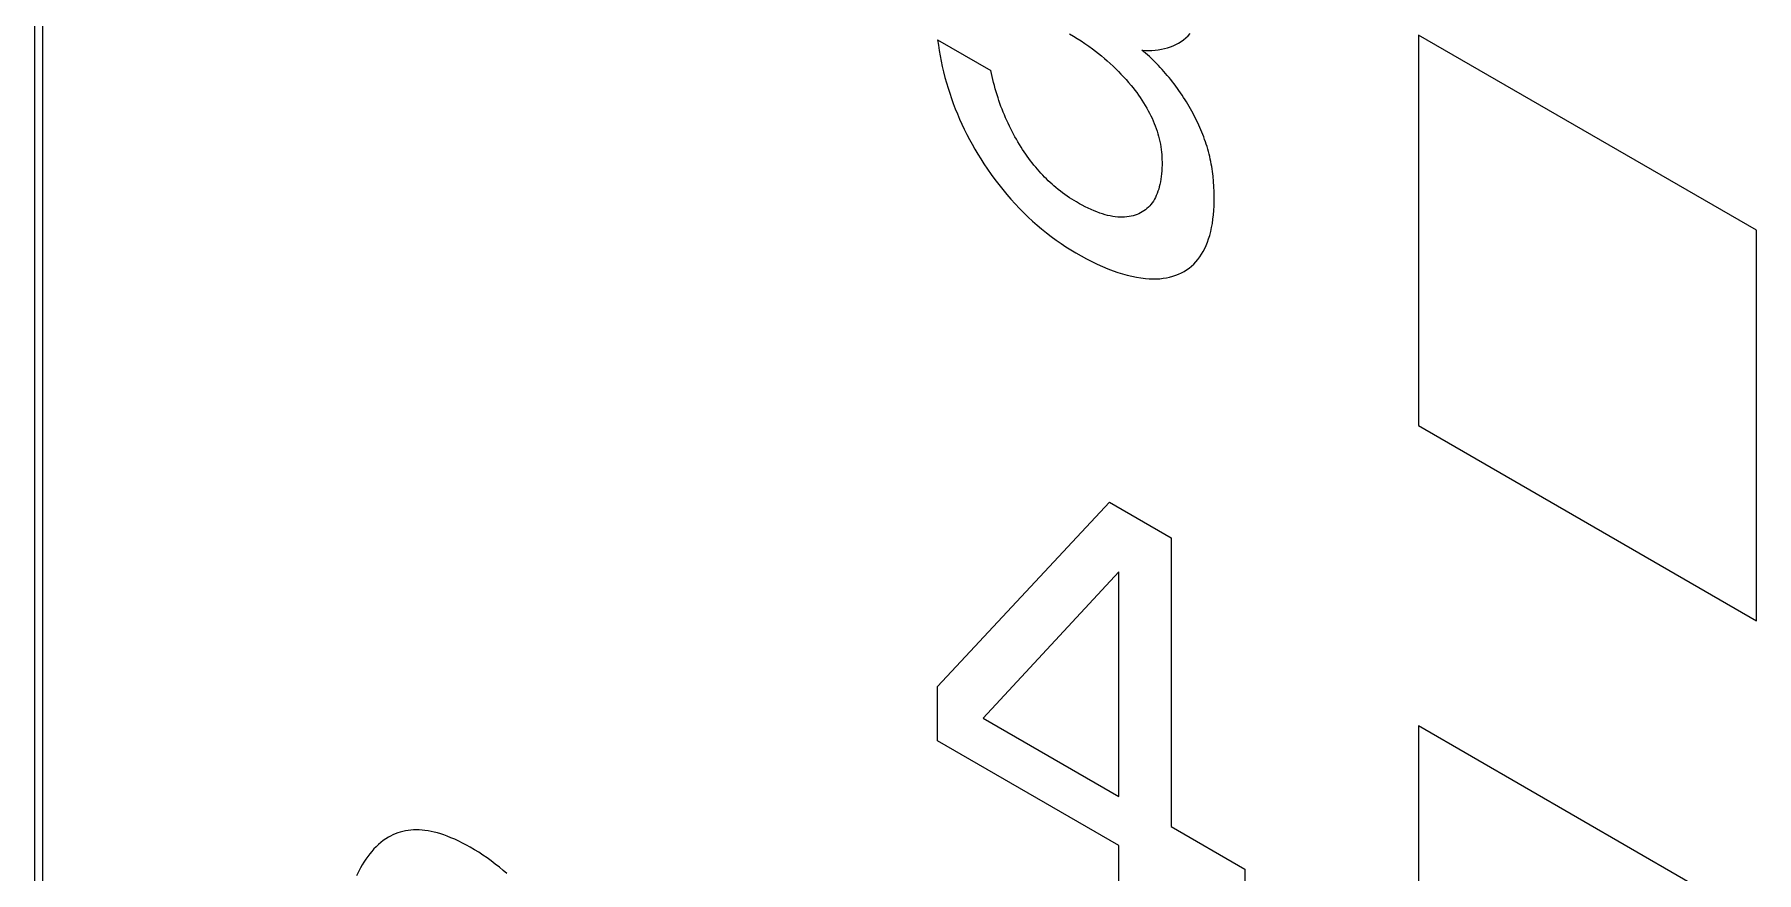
# Model space of a CAD drawing. Header units: inches. Extents: x 67578 to 72421, y -34894 to -31675.
# Drawn here: x 69258.28 to 69265.73, y -33398.07 to -33394.44 of the extents above; entities that cross this region are included whole.
import ezdxf

# ---------------------------------------------------------------- set-up
doc = ezdxf.new("R2010")
doc.units = ezdxf.units.IN
doc.header["$MEASUREMENT"] = 0

# ---------------------------------------------------------------- blocks, each defined once
blk = doc.blocks.new('ET200S')
at = {"lineweight": 0}
for p, q in [((76.0996, 30.9937), (76.0996, -34.4898)), ((76.1225, -34.5561), (76.1225, 30.9274)), ((78.5563, -29.4403), (78.7014, -29.5241)), ((78.5563, -29.4403), (78.5582, -29.4546)), ((78.5582, -29.4546), (78.5603, -29.469)), ((78.9149, -29.4242), (78.9254, -29.4304)), ((78.9254, -29.4304), (78.9358, -29.4368)), ((78.9358, -29.4368), (78.9463, -29.4435)), ((78.9463, -29.4435), (78.9568, -29.4505)), ((78.9568, -29.4505), (78.9672, -29.4577)), ((78.9672, -29.4577), (78.9776, -29.4653)), ((79.1732, -29.4642), (79.1813, -29.462)), ((79.1813, -29.462), (79.1893, -29.4594)), ((79.1893, -29.4594), (79.1969, -29.4564)), ((79.1969, -29.4564), (79.2043, -29.453)), ((79.2043, -29.453), (79.2114, -29.4492)), ((79.2114, -29.4492), (79.2183, -29.4449)), ((79.2183, -29.4449), (79.225, -29.4402)), ((79.225, -29.4402), (79.2313, -29.435)), ((79.2313, -29.435), (79.2374, -29.4294)), ((79.2374, -29.4294), (79.2431, -29.4234)), ((80.7837, -29.9582), (79.8645, -29.4275)), ((79.8645, -29.4275), (79.8645, -30.4889)), ((78.5603, -29.469), (78.5628, -29.4835)), ((78.5628, -29.4835), (78.5657, -29.4981)), ((78.5657, -29.4981), (78.5688, -29.5129)), ((78.9776, -29.4653), (78.9857, -29.4714)), ((78.9857, -29.4714), (78.9938, -29.4777)), ((78.9938, -29.4777), (79.0018, -29.4841)), ((79.0018, -29.4841), (79.0098, -29.4908)), ((79.0098, -29.4908), (79.0178, -29.4977)), ((79.0178, -29.4977), (79.0256, -29.5047)), ((79.0256, -29.5047), (79.0335, -29.512)), ((79.1118, -29.4685), (79.1211, -29.4691)), ((79.1169, -29.4727), (79.1118, -29.4685)), ((79.122, -29.4769), (79.1169, -29.4727)), ((79.1211, -29.4691), (79.1302, -29.4693)), ((79.127, -29.4813), (79.122, -29.4769)), ((79.1321, -29.4859), (79.127, -29.4813)), ((79.1302, -29.4693), (79.1391, -29.469)), ((79.1371, -29.4905), (79.1321, -29.4859)), ((79.1421, -29.4953), (79.1371, -29.4905)), ((79.1391, -29.469), (79.1479, -29.4684)), ((79.1471, -29.5002), (79.1421, -29.4953)), ((79.152, -29.5052), (79.1471, -29.5002)), ((79.1479, -29.4684), (79.1565, -29.4674)), ((79.1569, -29.5103), (79.152, -29.5052)), ((79.1565, -29.4674), (79.165, -29.466)), ((79.165, -29.466), (79.1732, -29.4642)), ((78.5688, -29.5129), (78.5723, -29.5277)), ((78.5723, -29.5277), (78.5761, -29.5426)), ((78.5761, -29.5426), (78.5803, -29.5576)), ((78.703, -29.5322), (78.7014, -29.5241)), ((78.7048, -29.5403), (78.703, -29.5322)), ((78.7066, -29.5485), (78.7048, -29.5403)), ((78.7086, -29.5567), (78.7066, -29.5485)), ((79.0335, -29.512), (79.0407, -29.5189)), ((79.0407, -29.5189), (79.0479, -29.5261)), ((79.0479, -29.5261), (79.055, -29.5334)), ((79.055, -29.5334), (79.062, -29.5408)), ((79.062, -29.5408), (79.0689, -29.5485)), ((79.0689, -29.5485), (79.0758, -29.5564)), ((79.0758, -29.5564), (79.0825, -29.5644)), ((79.1618, -29.5155), (79.1569, -29.5103)), ((79.1667, -29.5208), (79.1618, -29.5155)), ((79.1715, -29.5262), (79.1667, -29.5208)), ((79.1763, -29.5317), (79.1715, -29.5262)), ((79.181, -29.5373), (79.1763, -29.5317)), ((79.1857, -29.543), (79.181, -29.5373)), ((79.1904, -29.5487), (79.1857, -29.543)), ((79.1949, -29.5545), (79.1904, -29.5487)), ((79.1995, -29.5605), (79.1949, -29.5545)), ((78.5803, -29.5576), (78.5845, -29.5716)), ((78.5845, -29.5716), (78.589, -29.5857)), ((78.589, -29.5857), (78.5938, -29.5998)), ((78.5938, -29.5998), (78.5988, -29.6139)), ((78.7108, -29.5649), (78.7086, -29.5567)), ((78.713, -29.5732), (78.7108, -29.5649)), ((78.7154, -29.5815), (78.713, -29.5732)), ((78.7179, -29.5898), (78.7154, -29.5815)), ((78.7205, -29.5981), (78.7179, -29.5898)), ((78.7231, -29.6058), (78.7205, -29.5981)), ((79.0825, -29.5644), (79.0877, -29.5708)), ((79.0877, -29.5708), (79.0927, -29.5773)), ((79.0927, -29.5773), (79.0977, -29.5839)), ((79.0977, -29.5839), (79.1026, -29.5906)), ((79.1026, -29.5906), (79.1074, -29.5974)), ((79.1074, -29.5974), (79.1121, -29.6044)), ((79.204, -29.5665), (79.1995, -29.5605)), ((79.2084, -29.5725), (79.204, -29.5665)), ((79.2127, -29.5786), (79.2084, -29.5725)), ((79.217, -29.5848), (79.2127, -29.5786)), ((79.2212, -29.5911), (79.217, -29.5848)), ((79.2252, -29.5971), (79.2212, -29.5911)), ((79.2291, -29.6032), (79.2252, -29.5971)), ((79.2329, -29.6093), (79.2291, -29.6032)), ((78.5988, -29.6139), (78.6042, -29.6279)), ((78.6042, -29.6279), (78.6099, -29.642)), ((78.6099, -29.642), (78.6159, -29.6559)), ((78.7258, -29.6136), (78.7231, -29.6058)), ((78.7286, -29.6213), (78.7258, -29.6136)), ((78.7315, -29.629), (78.7286, -29.6213)), ((78.7345, -29.6367), (78.7315, -29.629)), ((78.7377, -29.6444), (78.7345, -29.6367)), ((78.7409, -29.6521), (78.7377, -29.6444)), ((79.1121, -29.6044), (79.1166, -29.6114)), ((79.1166, -29.6114), (79.121, -29.6185)), ((79.121, -29.6185), (79.1252, -29.6258)), ((79.1252, -29.6258), (79.1293, -29.6331)), ((79.1293, -29.6331), (79.1329, -29.6399)), ((79.1329, -29.6399), (79.1363, -29.6467)), ((79.1363, -29.6467), (79.1395, -29.6536)), ((79.2367, -29.6154), (79.2329, -29.6093)), ((79.2403, -29.6216), (79.2367, -29.6154)), ((79.2439, -29.6278), (79.2403, -29.6216)), ((79.2474, -29.6341), (79.2439, -29.6278)), ((79.2509, -29.6404), (79.2474, -29.6341)), ((79.2542, -29.6467), (79.2509, -29.6404)), ((79.2575, -29.6531), (79.2542, -29.6467)), ((78.6159, -29.6559), (78.6221, -29.6698)), ((78.6221, -29.6698), (78.6287, -29.6836)), ((78.6287, -29.6836), (78.6355, -29.6974)), ((78.7443, -29.6598), (78.7409, -29.6521)), ((78.7478, -29.6674), (78.7443, -29.6598)), ((78.7514, -29.6747), (78.7478, -29.6674)), ((78.755, -29.6821), (78.7514, -29.6747)), ((78.7587, -29.6893), (78.755, -29.6821)), ((78.7626, -29.6966), (78.7587, -29.6893)), ((78.7665, -29.7038), (78.7626, -29.6966)), ((79.1395, -29.6536), (79.1426, -29.6606)), ((79.1426, -29.6606), (79.1456, -29.6676)), ((79.1456, -29.6676), (79.1483, -29.6746)), ((79.1483, -29.6746), (79.1509, -29.6816)), ((79.1509, -29.6816), (79.1532, -29.6886)), ((79.1532, -29.6886), (79.1554, -29.6956)), ((79.1554, -29.6956), (79.1573, -29.7025)), ((79.2606, -29.6595), (79.2575, -29.6531)), ((79.2637, -29.6659), (79.2606, -29.6595)), ((79.2667, -29.6723), (79.2637, -29.6659)), ((79.2696, -29.6787), (79.2667, -29.6723)), ((79.2724, -29.6851), (79.2696, -29.6787)), ((79.2751, -29.6916), (79.2724, -29.6851)), ((79.2777, -29.698), (79.2751, -29.6916)), ((78.6355, -29.6974), (78.6426, -29.711)), ((78.6426, -29.711), (78.65, -29.7245)), ((78.65, -29.7245), (78.6576, -29.7378)), ((78.6576, -29.7378), (78.6655, -29.7511)), ((78.7706, -29.7109), (78.7665, -29.7038)), ((78.7747, -29.718), (78.7706, -29.7109)), ((78.779, -29.725), (78.7747, -29.718)), ((78.7833, -29.732), (78.779, -29.725)), ((78.7874, -29.7383), (78.7833, -29.732)), ((78.7916, -29.7446), (78.7874, -29.7383)), ((79.1573, -29.7025), (79.1592, -29.7098)), ((79.1592, -29.7098), (79.1608, -29.7171)), ((79.1608, -29.7171), (79.1622, -29.7242)), ((79.1622, -29.7242), (79.1634, -29.7314)), ((79.1634, -29.7314), (79.1644, -29.7384)), ((79.1644, -29.7384), (79.1652, -29.7455)), ((79.2801, -29.7045), (79.2777, -29.698)), ((79.2825, -29.711), (79.2801, -29.7045)), ((79.2848, -29.7174), (79.2825, -29.711)), ((79.2869, -29.7239), (79.2848, -29.7174)), ((79.289, -29.7307), (79.2869, -29.7239)), ((79.2911, -29.7375), (79.289, -29.7307)), ((79.2929, -29.7444), (79.2911, -29.7375)), ((78.6655, -29.7511), (78.6735, -29.7642)), ((78.6735, -29.7642), (78.6819, -29.7771)), ((78.6819, -29.7771), (78.6916, -29.7917)), ((78.7959, -29.7509), (78.7916, -29.7446)), ((78.8002, -29.7571), (78.7959, -29.7509)), ((78.8046, -29.7632), (78.8002, -29.7571)), ((78.8091, -29.7692), (78.8046, -29.7632)), ((78.8137, -29.7751), (78.8091, -29.7692)), ((78.8183, -29.7809), (78.8137, -29.7751)), ((78.823, -29.7867), (78.8183, -29.7809)), ((78.8278, -29.7923), (78.823, -29.7867)), ((79.1652, -29.7455), (79.1658, -29.7524)), ((79.1658, -29.7524), (79.1662, -29.7592)), ((79.1665, -29.7888), (79.1661, -29.7966)), ((79.1662, -29.7592), (79.1665, -29.766)), ((79.1665, -29.766), (79.1667, -29.7727)), ((79.1667, -29.7808), (79.1665, -29.7888)), ((79.1667, -29.7727), (79.1667, -29.7808)), ((79.2947, -29.7512), (79.2929, -29.7444)), ((79.2964, -29.7579), (79.2947, -29.7512)), ((79.2979, -29.7647), (79.2964, -29.7579)), ((79.2993, -29.7714), (79.2979, -29.7647)), ((79.3006, -29.7782), (79.2993, -29.7714)), ((79.3018, -29.7849), (79.3006, -29.7782)), ((79.3029, -29.7915), (79.3018, -29.7849)), ((78.6916, -29.7917), (78.7017, -29.8061)), ((78.7017, -29.8061), (78.712, -29.8203)), ((78.712, -29.8203), (78.7225, -29.8341)), ((78.7225, -29.8341), (78.7333, -29.8477)), ((78.8326, -29.7978), (78.8278, -29.7923)), ((78.8374, -29.8032), (78.8326, -29.7978)), ((78.8423, -29.8085), (78.8374, -29.8032)), ((78.8473, -29.8136), (78.8423, -29.8085)), ((78.8523, -29.8187), (78.8473, -29.8136)), ((78.8573, -29.8236), (78.8523, -29.8187)), ((78.8624, -29.8284), (78.8573, -29.8236)), ((78.8675, -29.8331), (78.8624, -29.8284)), ((78.8727, -29.8377), (78.8675, -29.8331)), ((79.1609, -29.8334), (79.1592, -29.8403)), ((79.1624, -29.8264), (79.1609, -29.8334)), ((79.1636, -29.8192), (79.1624, -29.8264)), ((79.1647, -29.8118), (79.1636, -29.8192)), ((79.1655, -29.8043), (79.1647, -29.8118)), ((79.1661, -29.7966), (79.1655, -29.8043)), ((79.3039, -29.7982), (79.3029, -29.7915)), ((79.3048, -29.8048), (79.3039, -29.7982)), ((79.3056, -29.8114), (79.3048, -29.8048)), ((79.307, -29.8255), (79.3056, -29.8114)), ((79.3079, -29.8395), (79.307, -29.8255)), ((78.7333, -29.8477), (78.7443, -29.8609)), ((78.7443, -29.8609), (78.7554, -29.8738)), ((78.7554, -29.8738), (78.7669, -29.8865)), ((78.8779, -29.8421), (78.8727, -29.8377)), ((78.884, -29.8471), (78.8779, -29.8421)), ((78.8901, -29.8519), (78.884, -29.8471)), ((78.8963, -29.8566), (78.8901, -29.8519)), ((78.9025, -29.8611), (78.8963, -29.8566)), ((78.9087, -29.8654), (78.9025, -29.8611)), ((78.9149, -29.8696), (78.9087, -29.8654)), ((78.9212, -29.8736), (78.9149, -29.8696)), ((78.9274, -29.8775), (78.9212, -29.8736)), ((78.9337, -29.8812), (78.9274, -29.8775)), ((78.9417, -29.8858), (78.9337, -29.8812)), ((79.1399, -29.8833), (79.1366, -29.8877)), ((79.143, -29.8787), (79.1399, -29.8833)), ((79.1459, -29.8739), (79.143, -29.8787)), ((79.1486, -29.8688), (79.1459, -29.8739)), ((79.1511, -29.8634), (79.1486, -29.8688)), ((79.1534, -29.8579), (79.1511, -29.8634)), ((79.1555, -29.8522), (79.1534, -29.8579)), ((79.1575, -29.8463), (79.1555, -29.8522)), ((79.1592, -29.8403), (79.1575, -29.8463)), ((79.3085, -29.8533), (79.3079, -29.8395)), ((79.3083, -29.892), (79.3087, -29.8796)), ((79.3088, -29.8669), (79.3085, -29.8533)), ((79.3087, -29.8796), (79.3088, -29.8669)), ((78.7669, -29.8865), (78.7786, -29.8988)), ((78.7786, -29.8988), (78.7904, -29.9107)), ((78.7904, -29.9107), (78.8023, -29.9223)), ((78.8023, -29.9223), (78.8144, -29.9335)), ((78.9497, -29.8902), (78.9417, -29.8858)), ((78.9577, -29.8944), (78.9497, -29.8902)), ((78.9657, -29.8982), (78.9577, -29.8944)), ((78.9737, -29.9019), (78.9657, -29.8982)), ((78.9817, -29.9053), (78.9737, -29.9019)), ((78.9896, -29.9084), (78.9817, -29.9053)), ((78.9975, -29.9112), (78.9896, -29.9084)), ((79.0046, -29.9136), (78.9975, -29.9112)), ((79.0116, -29.9157), (79.0046, -29.9136)), ((79.0186, -29.9175), (79.0116, -29.9157)), ((79.0256, -29.9191), (79.0186, -29.9175)), ((79.0325, -29.9204), (79.0256, -29.9191)), ((79.0393, -29.9214), (79.0325, -29.9204)), ((79.046, -29.9221), (79.0393, -29.9214)), ((79.0526, -29.9225), (79.046, -29.9221)), ((79.0588, -29.9226), (79.0526, -29.9225)), ((79.0649, -29.9224), (79.0588, -29.9226)), ((79.0709, -29.9219), (79.0649, -29.9224)), ((79.0768, -29.9211), (79.0709, -29.9219)), ((79.0825, -29.9201), (79.0768, -29.9211)), ((79.0882, -29.9187), (79.0825, -29.9201)), ((79.0937, -29.917), (79.0882, -29.9187)), ((79.0991, -29.9151), (79.0937, -29.917)), ((79.1038, -29.9131), (79.0991, -29.9151)), ((79.1085, -29.9108), (79.1038, -29.9131)), ((79.113, -29.9082), (79.1085, -29.9108)), ((79.1174, -29.9055), (79.113, -29.9082)), ((79.1216, -29.9024), (79.1174, -29.9055)), ((79.1256, -29.8991), (79.1216, -29.9024)), ((79.1295, -29.8956), (79.1256, -29.8991)), ((79.1332, -29.8918), (79.1295, -29.8956)), ((79.1366, -29.8877), (79.1332, -29.8918)), ((79.3035, -29.9394), (79.3052, -29.9279)), ((79.3052, -29.9279), (79.3066, -29.9162)), ((79.3066, -29.9162), (79.3076, -29.9042)), ((79.3076, -29.9042), (79.3083, -29.892)), ((78.8144, -29.9335), (78.8266, -29.9442)), ((78.8266, -29.9442), (78.8389, -29.9545)), ((78.8389, -29.9545), (78.852, -29.9651)), ((78.852, -29.9651), (78.8653, -29.9752)), ((78.8653, -29.9752), (78.8786, -29.9848)), ((79.2934, -29.9813), (79.2962, -29.9719)), ((79.2962, -29.9719), (79.299, -29.9614)), ((79.299, -29.9614), (79.3015, -29.9505)), ((79.3015, -29.9505), (79.3035, -29.9394)), ((80.7837, -31.0196), (80.7837, -29.9582)), ((78.8786, -29.9848), (78.8919, -29.994)), ((78.8919, -29.994), (78.9053, -30.0028)), ((78.9053, -30.0028), (78.9187, -30.0112)), ((78.9187, -30.0112), (78.9322, -30.0193)), ((78.9322, -30.0193), (78.9467, -30.0276)), ((79.2693, -30.0306), (79.2741, -30.0233)), ((79.2741, -30.0233), (79.2786, -30.0156)), ((79.2786, -30.0156), (79.2828, -30.0075)), ((79.2828, -30.0075), (79.2866, -29.9991)), ((79.2866, -29.9991), (79.2902, -29.9903)), ((79.2902, -29.9903), (79.2934, -29.9813)), ((78.9467, -30.0276), (78.9613, -30.0355)), ((78.9613, -30.0355), (78.9759, -30.0429)), ((78.9759, -30.0429), (78.9904, -30.0499)), ((78.9904, -30.0499), (79.0049, -30.0565)), ((79.0049, -30.0565), (79.0193, -30.0625)), ((79.0193, -30.0625), (79.0337, -30.068)), ((79.0337, -30.068), (79.0465, -30.0725)), ((79.2192, -30.0739), (79.2264, -30.07)), ((79.2264, -30.07), (79.2334, -30.0657)), ((79.2334, -30.0657), (79.2402, -30.0609)), ((79.2402, -30.0609), (79.2467, -30.0557)), ((79.2467, -30.0557), (79.2528, -30.0501)), ((79.2528, -30.0501), (79.2587, -30.044)), ((79.2587, -30.044), (79.2641, -30.0375)), ((79.2641, -30.0375), (79.2693, -30.0306)), ((79.0465, -30.0725), (79.0593, -30.0766)), ((79.0593, -30.0766), (79.072, -30.0802)), ((79.072, -30.0802), (79.0846, -30.0833)), ((79.0846, -30.0833), (79.0971, -30.0858)), ((79.0971, -30.0858), (79.1094, -30.0878)), ((79.1094, -30.0878), (79.1216, -30.0893)), ((79.1216, -30.0893), (79.1314, -30.09)), ((79.1314, -30.09), (79.1412, -30.0903)), ((79.1412, -30.0903), (79.1507, -30.0902)), ((79.1507, -30.0902), (79.1602, -30.0897)), ((79.1602, -30.0897), (79.1694, -30.0887)), ((79.1694, -30.0887), (79.1785, -30.0873)), ((79.1785, -30.0873), (79.1873, -30.0854)), ((79.1873, -30.0854), (79.196, -30.0831)), ((79.196, -30.0831), (79.2039, -30.0804)), ((79.2039, -30.0804), (79.2117, -30.0774)), ((79.2117, -30.0774), (79.2192, -30.0739)), ((79.8645, -30.4889), (80.7837, -31.0196)), ((78.5563, -31.1985), (79.0239, -30.6976)), ((79.0239, -30.6976), (79.1915, -30.7944)), ((79.1915, -30.7944), (79.1915, -31.5791)), ((79.0494, -30.8869), (78.6803, -31.284)), ((79.0494, -31.4971), (79.0494, -30.8869)), ((78.5563, -31.346), (78.5563, -31.1985)), ((78.6803, -31.284), (79.0494, -31.4971)), ((80.7837, -31.8361), (79.8645, -31.3054)), ((79.8645, -31.3054), (79.8645, -32.3669)), ((79.0494, -31.6307), (78.5563, -31.346)), ((79.1915, -31.5791), (79.3922, -31.695)), ((79.0494, -31.9371), (79.0494, -31.6307)), ((79.3922, -31.695), (79.3922, -31.8286))]:
    blk.add_line(p, q, dxfattribs=at)
blk.add_lwpolyline([(77.3843, -31.7068), (77.3744, -31.6981), (77.3644, -31.6897), (77.3532, -31.6808), (77.342, -31.6722), (77.3307, -31.6641), (77.3193, -31.6563), (77.3079, -31.6489), (77.2965, -31.6418), (77.2851, -31.6351), (77.2746, -31.6293), (77.264, -31.6237), (77.2535, -31.6185), (77.2431, -31.6136), (77.2326, -31.6091), (77.2222, -31.605), (77.2134, -31.6017), (77.2046, -31.5988), (77.1959, -31.5962), (77.1872, -31.5939), (77.1786, -31.592), (77.1701, -31.5905), (77.1617, -31.5893), (77.1538, -31.5885), (77.146, -31.588), (77.1383, -31.5879), (77.1307, -31.5882), (77.1232, -31.5887), (77.1159, -31.5896), (77.1087, -31.5908), (77.1016, -31.5924), (77.0947, -31.5942), (77.0879, -31.5964), (77.0812, -31.5988), (77.0747, -31.6016), (77.0684, -31.6046), (77.0623, -31.6079), (77.0551, -31.6123), (77.0482, -31.6171), (77.0415, -31.6223), (77.035, -31.6278), (77.0288, -31.6337), (77.0228, -31.6399), (77.017, -31.6465), (77.0115, -31.6533), (77.0061, -31.6604), (77.001, -31.6677), (76.996, -31.6753), (76.9913, -31.6831), (76.9867, -31.6912), (76.981, -31.7019), (76.9756, -31.713)], dxfattribs=at)

msp = doc.modelspace()

# ---------------------------------------------------------------- block references
at = {"xscale": 1.59100124616462, "yscale": 1.59100124616462, "zscale": 1.59100124616462}
msp.add_blockref('ET200S', (69137.2041, -33347.6241), dxfattribs=at)

doc.saveas('drawing.dxf')
